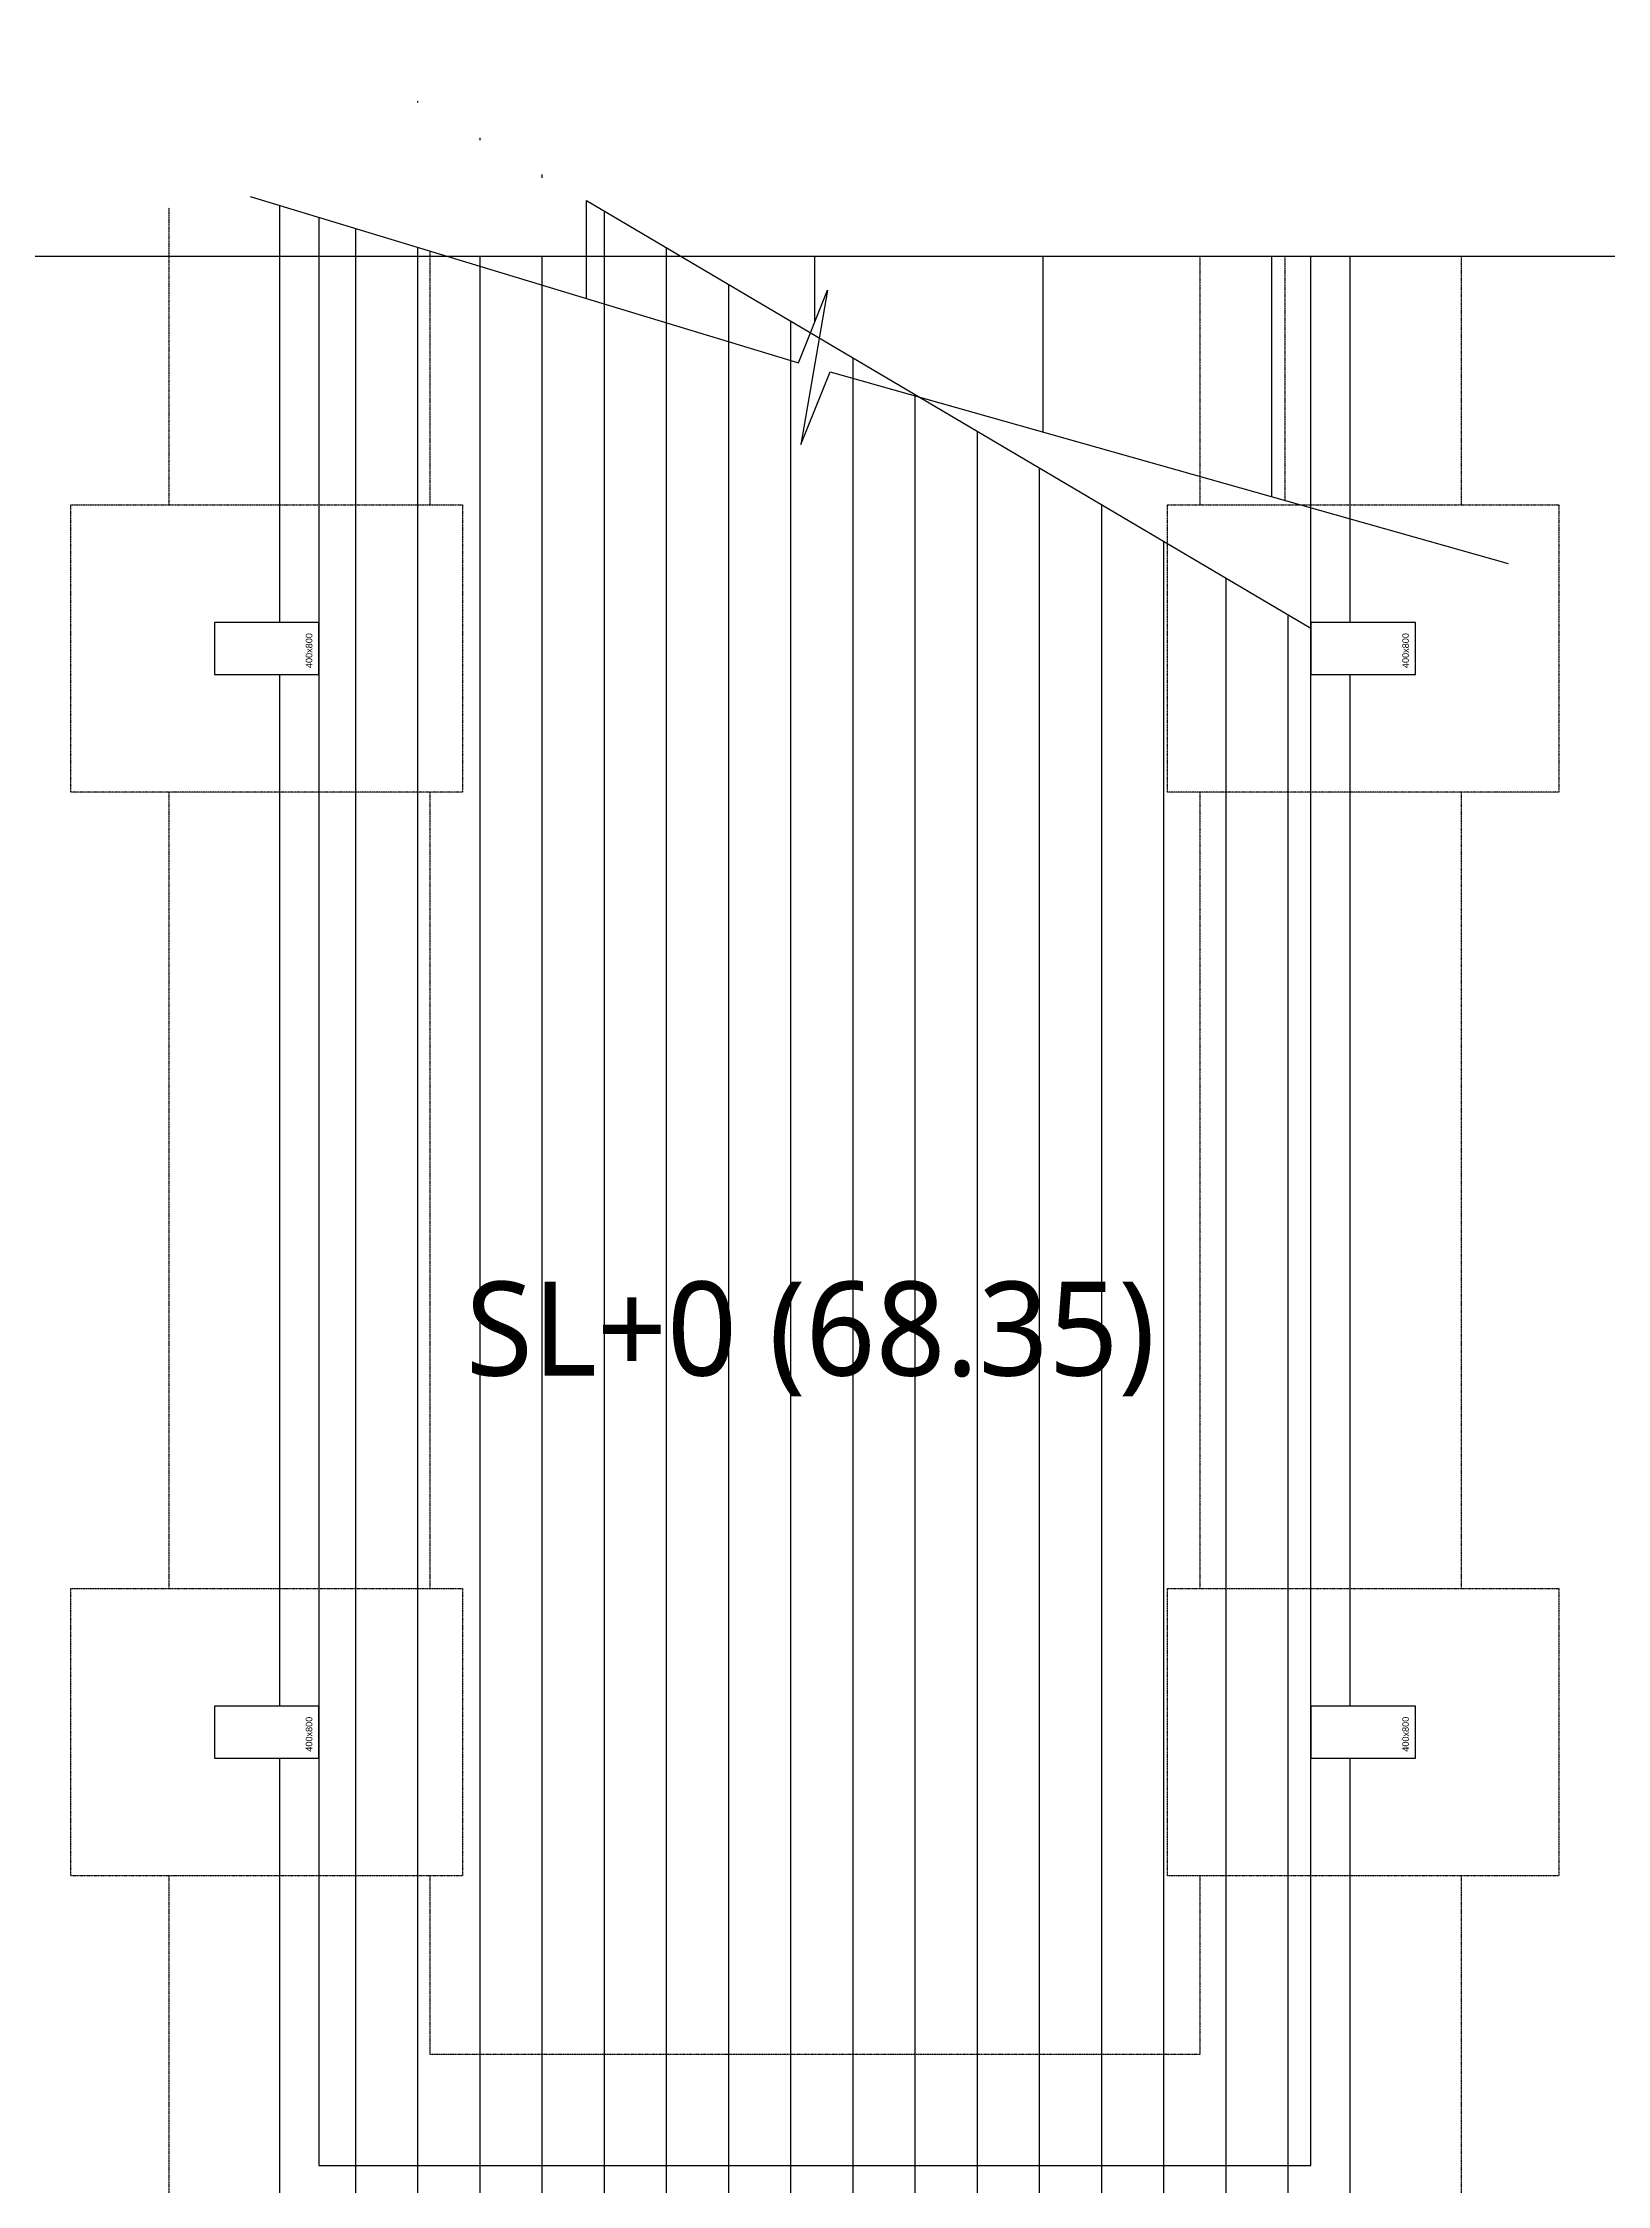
# Model space of a CAD drawing. Header units: millimetres. Extents: x 91591 to 1353697, y 75729 to 160586.
# Drawn here: x 988365 to 1000348, y 131845 to 148254 of the extents above; entities that cross this region are included whole.
import ezdxf
from ezdxf.enums import TextEntityAlignment as Align

# ---------------------------------------------------------------- set-up
doc = ezdxf.new("R2010")
doc.units = ezdxf.units.MM
doc.linetypes.add('HIDDEN', pattern=[0.375, 0.25, -0.125])
for name, color, linetype in [('-S_F', 7, 'Continuous'), ('8', 8, 'Continuous'), ('S-ELEV', 7, 'Continuous'), ('S-GIRDER', 4, 'HIDDEN'), ('S-HAT_SLAB LEVEL', 7, 'Continuous'), ('S-STAIR', 251, 'Continuous'), ('S-TEXT-NOTES-TEXT', 3, 'Continuous'), ('XR-지하주차장$0$A-CON', 2, 'Continuous'), ('XR-지하주차장$0$AA-COL', 2, 'Continuous')]:
    doc.layers.add(name, color=color, linetype=linetype)
doc.styles.add('XR-지하주차장$0$Standard', font='arial.ttf')
doc.styles.add('맑은 고딕', font='malgun.ttf')

# ---------------------------------------------------------------- blocks, each defined once
blk = doc.blocks.new('zw$D357')
at = {"layer": 'S-HAT_SLAB LEVEL', "transparency": 33554559}
h = blk.add_hatch(dxfattribs=at)
h.set_pattern_fill('ANSI31', color=8, scale=150, angle=45)
h.set_pattern_definition([(90, (-331308.57, 62679.2), (-476.25, 0), [])])
h.paths.add_polyline_path([(-48210, 2512), (-48210, -1927), (-48210, -1927), (-48210, -2420), (-48210, -2420), (-48210, -14047), (-48360, -14047), (-48360, -20177), (-40460, -20177), (-40460, -14047), (-40610, -14047), (-40610, -1971), (-47910, 2335), (-47910, 2335), (-47910, 2331), (-47910, 2331), (-46160, 1275), (-46160, 878), (-47229, 878), (-48010, 1115), (-48010, 2394), (-48210, 2512)])
h.paths.add_polyline_path([(-48210, -2327), (-48210, -2420), (-48210, -2420), (-48210, -2327)])
h.paths.add_polyline_path([(-48210, -2327), (-48210, -1927)])
h.paths.add_polyline_path([(-48210, -1927), (-48210, -2327)])
h.paths.add_polyline_path([(-48210, -1927), (-48210, -1927)])
h.paths.add_polyline_path([(-48210, -2327), (-48210, -2327)])
at = {"layer": '-S_F', "linetype": 'HIDDEN', "lineweight": -3}
for p, q in [((-49360, 1248), (-49360, -1027)), ((-47360, 917), (-47360, -1027)), ((-41460, 878), (-41460, -1027)), ((-39460, 878), (-39460, -1027)), ((-49360, -3227), (-49360, -9327)), ((-47360, -3227), (-47360, -9327)), ((-41460, -3227), (-41460, -9327)), ((-39460, -3227), (-39460, -9327)), ((-49360, -11527), (-49360, -14896)), ((-47360, -11527), (-47360, -12896)), ((-41460, -11527), (-41460, -12896)), ((-39460, -11527), (-39460, -14896)), ((-41460, -12896), (-47360, -12896))]:
    blk.add_line(p, q, dxfattribs=at)
for points in [[(-50110, -1027), (-47110, -1027), (-47110, -3227), (-50110, -3227)], [(-41710, -1027), (-38710, -1027), (-38710, -3227), (-41710, -3227)], [(-50110, -9327), (-47110, -9327), (-47110, -11527), (-50110, -11527)], [(-41710, -9327), (-38710, -9327), (-38710, -11527), (-41710, -11527)]]:
    blk.add_lwpolyline(points, close=True, dxfattribs=at)
blk.add_lwpolyline([(-70457, 878), (0, 878), (0, -57059), (-70457, -57059)], close=True)
at = {"layer": 'S-ELEV', "elevation": 0}
blk.add_lwpolyline([(-46160, 1304), (-40610, -1970), (-40610, 878)], dxfattribs=at)
at = {"layer": 'S-GIRDER', "color": 5, "elevation": 0}
for points in [[(-48510, 1266), (-48510, 1266)], [(-48010, 1115), (-48010, 1115)], [(-40810, 878), (-40810, -993)], [(-40310, -1135), (-40310, 878)]]:
    blk.add_lwpolyline(points, dxfattribs=at)
at = {"layer": 'S-STAIR'}
for p, q in [((-46160, 553), (-46160, 1304)), ((-44410, 375), (-44410, 878)), ((-42660, -470), (-42660, 878)), ((-40910, -965), (-40910, 878))]:
    blk.add_line(p, q, dxfattribs=at)
blk.add_lwpolyline([(-48735, 1335), (-44536, 60), (-44313, 617), (-44517, -565), (-44294, -8), (-39098, -1477)], dxfattribs=at)
at = {"layer": 'XR-지하주차장$0$A-CON'}
for p, q in [((-48510, 1266), (-48510, -1927)), ((-48210, 1175), (-48210, -13747)), ((-40610, -13747), (-40610, 878)), ((-40310, -1927), (-40310, 878)), ((-48510, -2327), (-48510, -10227)), ((-40310, -10227), (-40310, -2327)), ((-48510, -10627), (-48510, -14047)), ((-40310, -14047), (-40310, -10627)), ((-48210, -13747), (-40610, -13747))]:
    blk.add_line(p, q, dxfattribs=at)
blk.add_lwpolyline([(-48210, -13747), (-40610, -13747)], dxfattribs=at)
at = {"layer": 'XR-지하주차장$0$AA-COL'}
for points in [[(-48210, -2327), (-48210, -1927), (-49010, -1927), (-49010, -2327)], [(-39810, -2327), (-39810, -1927), (-40610, -1927), (-40610, -2327)], [(-48210, -10627), (-48210, -10227), (-49010, -10227), (-49010, -10627)], [(-39810, -10627), (-39810, -10227), (-40610, -10227), (-40610, -10627)]]:
    blk.add_lwpolyline(points, close=True, dxfattribs=at)
at = {"layer": 'Defpoints', "style": 'XR-지하주차장$0$Standard'}
for p in [(-48260, -2277), (-39860, -2277), (-48260, -10577), (-39860, -10577)]:
    blk.add_text('400x800', height=50, rotation=90, dxfattribs=at).set_placement(p)
at = {"layer": 'S-TEXT-NOTES-TEXT', "color": 3, "style": '맑은 고딕'}
blk.add_text('SL+0 (68.35)', height=720, dxfattribs=at).set_placement((-44444, -7696), align=Align.CENTER)

msp = doc.modelspace()

# ---------------------------------------------------------------- block references
at = {"layer": '8'}
msp.add_blockref('zw$D357', (1038689, 145741.8), dxfattribs=at)

doc.saveas('drawing.dxf')
